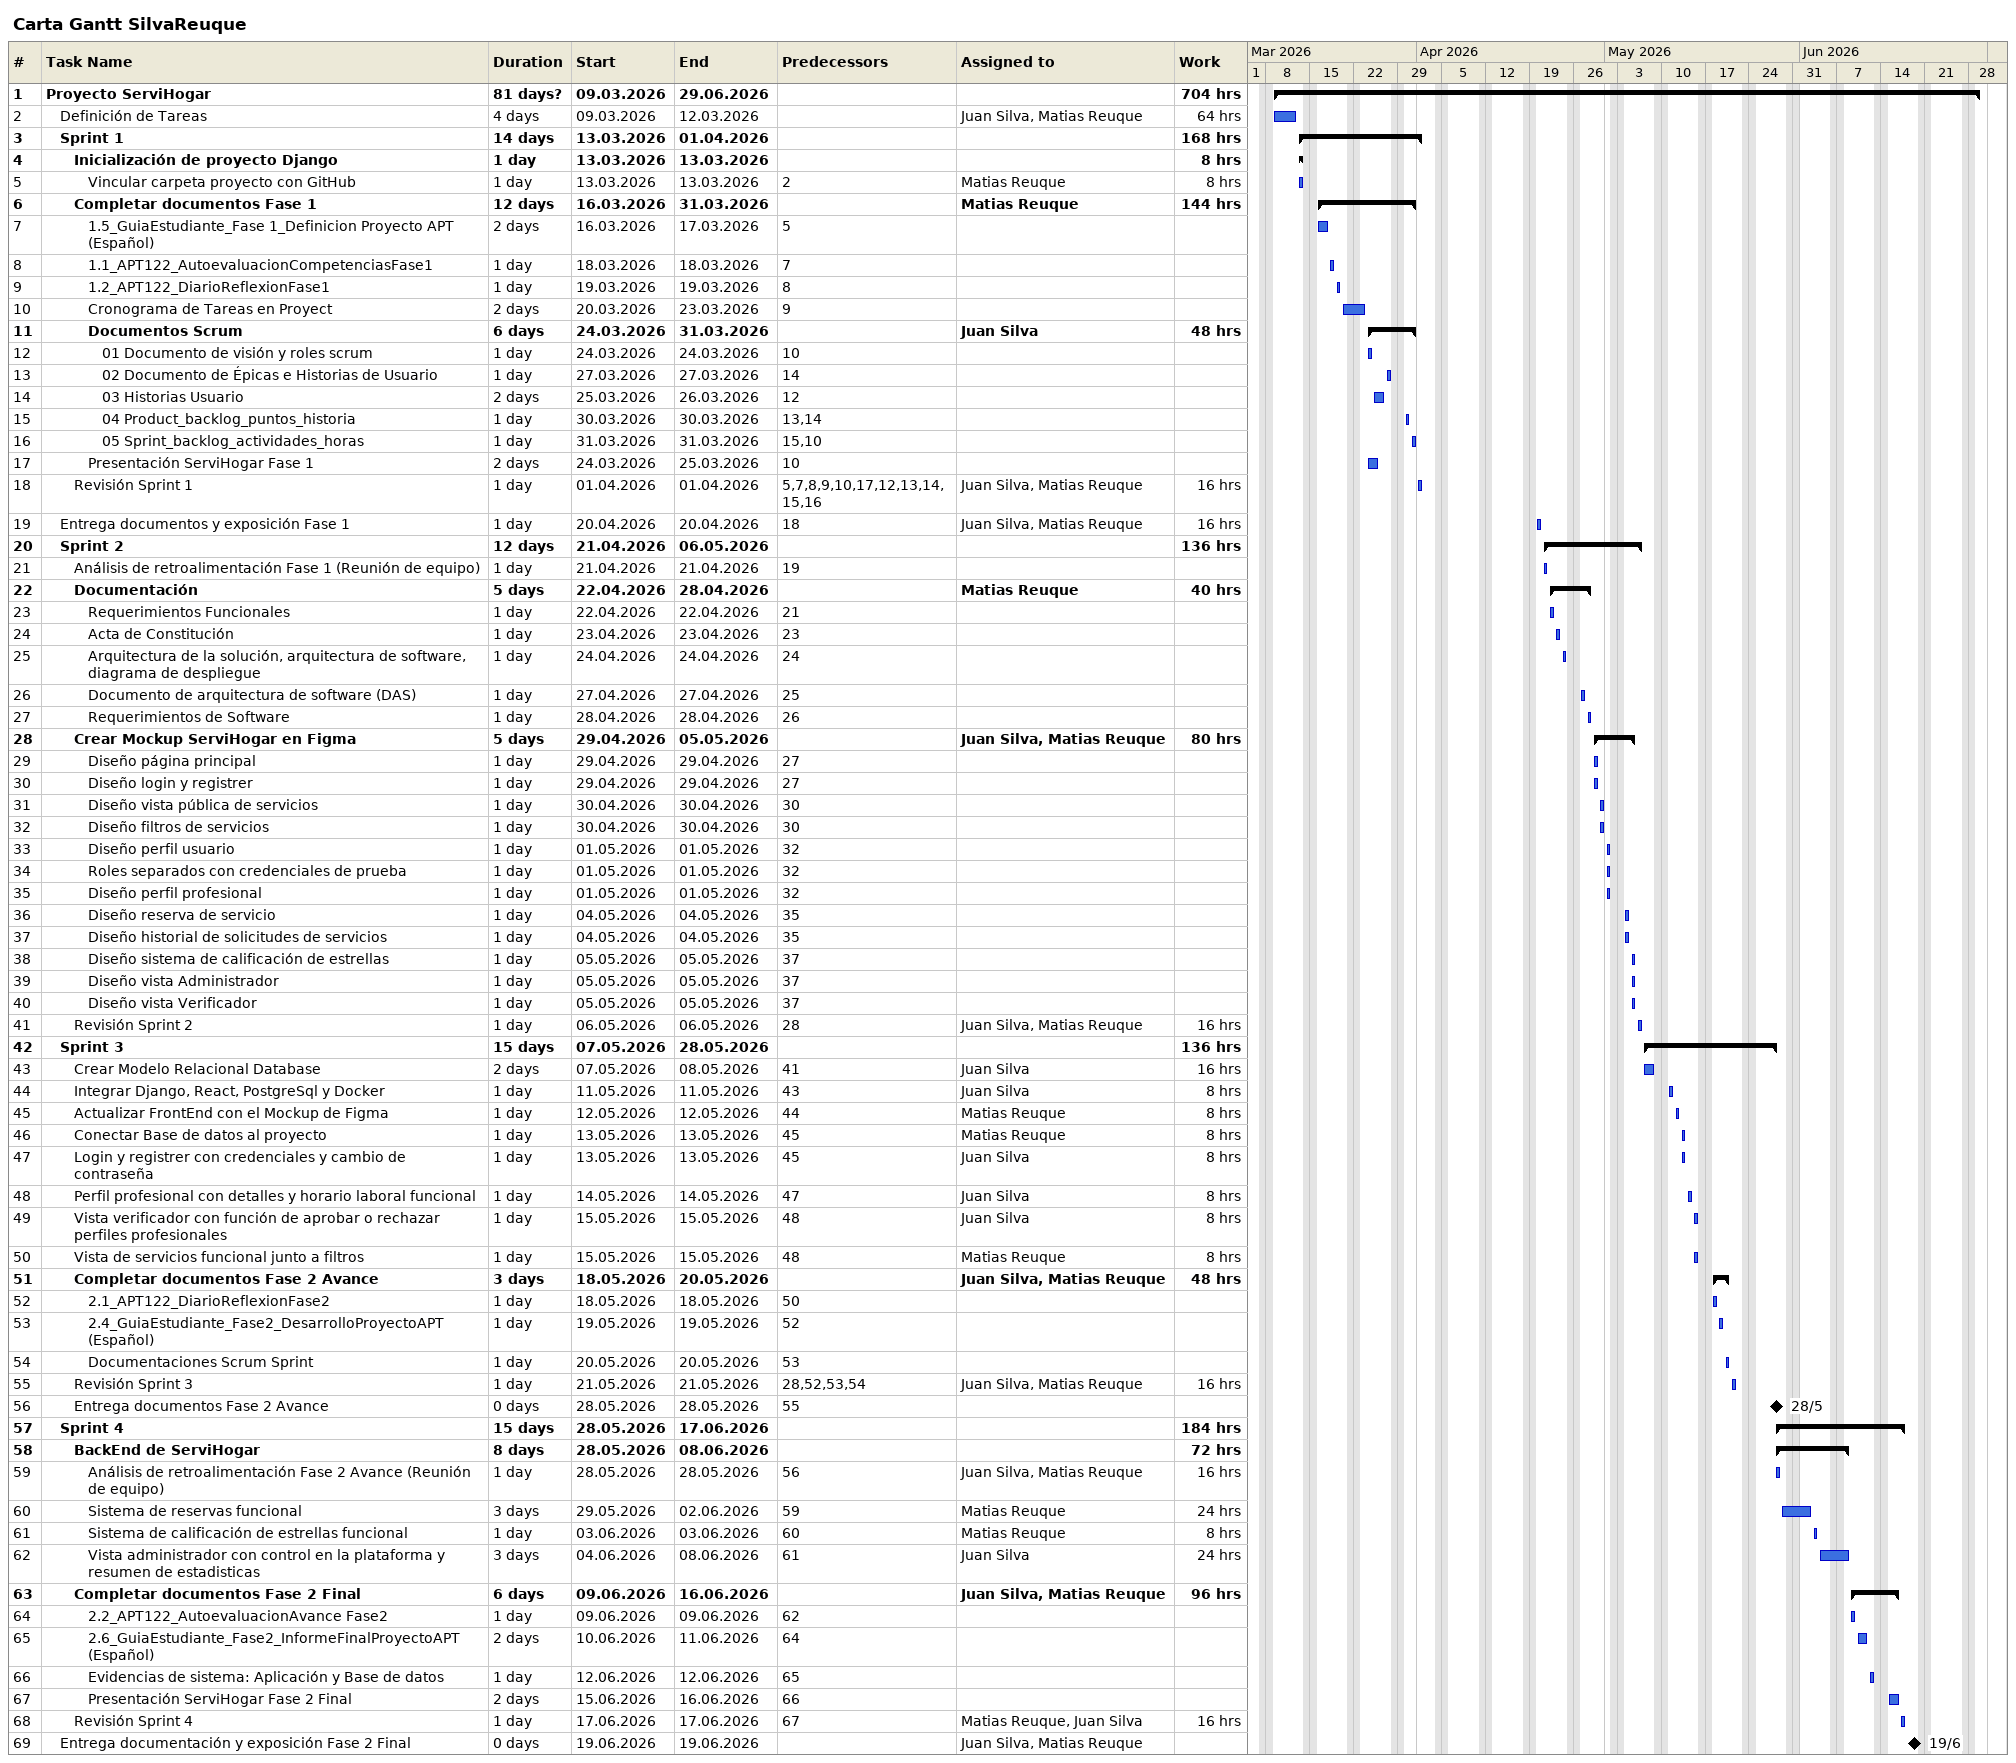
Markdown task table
Carta Gantt SilvaReuque

| ID | Level | Task | Duration | Start | Finish | Predecessors | Resources | Work (h) |
|---|---|---|---|---|---|---|---|---|
| 1 | 1 | **Proyecto ServiHogar** | 81d? | 2026-03-09 | 2026-06-29 |  |  | 704 |
| 2 | 2 | Definición de Tareas | 4d | 2026-03-09 | 2026-03-12 |  | Juan Silva, Matias Reuque | 64 |
| 3 | 2 | **Sprint 1** | 14d | 2026-03-13 | 2026-04-01 |  |  | 168 |
| 4 | 3 | **Inicialización de proyecto Django** | 1d | 2026-03-13 | 2026-03-13 |  |  | 8 |
| 5 | 4 | Vincular carpeta proyecto con GitHub | 1d | 2026-03-13 | 2026-03-13 | 2 | Matias Reuque | 8 |
| 6 | 3 | **Completar documentos Fase 1** | 12d | 2026-03-16 | 2026-03-31 |  | Matias Reuque | 144 |
| 7 | 4 | 1.5_GuiaEstudiante_Fase 1_Definicion Proyecto APT (Español) | 2d | 2026-03-16 | 2026-03-17 | 5 |  |  |
| 8 | 4 | 1.1_APT122_AutoevaluacionCompetenciasFase1 | 1d | 2026-03-18 | 2026-03-18 | 7 |  |  |
| 9 | 4 | 1.2_APT122_DiarioReflexionFase1 | 1d | 2026-03-19 | 2026-03-19 | 8 |  |  |
| 10 | 4 | Cronograma de Tareas en Proyect | 2d | 2026-03-20 | 2026-03-23 | 9 |  |  |
| 11 | 4 | **Documentos Scrum** | 6d | 2026-03-24 | 2026-03-31 |  | Juan Silva | 48 |
| 12 | 5 | 01 Documento de visión y roles scrum | 1d | 2026-03-24 | 2026-03-24 | 10 |  |  |
| 13 | 5 | 02 Documento de Épicas e Historias de Usuario | 1d | 2026-03-27 | 2026-03-27 | 14 |  |  |
| 14 | 5 | 03 Historias Usuario | 2d | 2026-03-25 | 2026-03-26 | 12 |  |  |
| 15 | 5 | 04 Product_backlog_puntos_historia | 1d | 2026-03-30 | 2026-03-30 | 13, 14 |  |  |
| 16 | 5 | 05 Sprint_backlog_actividades_horas | 1d | 2026-03-31 | 2026-03-31 | 15, 10 |  |  |
| 17 | 4 | Presentación ServiHogar Fase 1 | 2d | 2026-03-24 | 2026-03-25 | 10 |  |  |
| 18 | 3 | Revisión Sprint 1 | 1d | 2026-04-01 | 2026-04-01 | 5, 7, 8, 9, 10, 17, 12, 13, 14, 15, 16 | Juan Silva, Matias Reuque | 16 |
| 19 | 2 | Entrega documentos y exposición Fase 1 | 1d | 2026-04-20 | 2026-04-20 | 18 | Juan Silva, Matias Reuque | 16 |
| 20 | 2 | **Sprint 2** | 12d | 2026-04-21 | 2026-05-06 |  |  | 136 |
| 21 | 3 | Análisis de retroalimentación Fase 1 (Reunión de equipo) | 1d | 2026-04-21 | 2026-04-21 | 19 |  |  |
| 22 | 3 | **Documentación** | 5d | 2026-04-22 | 2026-04-28 |  | Matias Reuque | 40 |
| 23 | 4 | Requerimientos Funcionales | 1d | 2026-04-22 | 2026-04-22 | 21 |  |  |
| 24 | 4 | Acta de Constitución | 1d | 2026-04-23 | 2026-04-23 | 23 |  |  |
| 25 | 4 | Arquitectura de la solución, arquitectura de software, diagrama de despliegue | 1d | 2026-04-24 | 2026-04-24 | 24 |  |  |
| 26 | 4 | Documento de arquitectura de software (DAS) | 1d | 2026-04-27 | 2026-04-27 | 25 |  |  |
| 27 | 4 | Requerimientos de Software | 1d | 2026-04-28 | 2026-04-28 | 26 |  |  |
| 28 | 3 | **Crear Mockup ServiHogar en Figma** | 5d | 2026-04-29 | 2026-05-05 |  | Juan Silva, Matias Reuque | 80 |
| 29 | 4 | Diseño página principal | 1d | 2026-04-29 | 2026-04-29 | 27 |  |  |
| 30 | 4 | Diseño login y registrer | 1d | 2026-04-29 | 2026-04-29 | 27 |  |  |
| 31 | 4 | Diseño vista pública de servicios | 1d | 2026-04-30 | 2026-04-30 | 30 |  |  |
| 32 | 4 | Diseño filtros de servicios | 1d | 2026-04-30 | 2026-04-30 | 30 |  |  |
| 33 | 4 | Diseño perfil usuario | 1d | 2026-05-01 | 2026-05-01 | 32 |  |  |
| 34 | 4 | Roles separados con credenciales de prueba | 1d | 2026-05-01 | 2026-05-01 | 32 |  |  |
| 35 | 4 | Diseño perfil profesional | 1d | 2026-05-01 | 2026-05-01 | 32 |  |  |
| 36 | 4 | Diseño reserva de servicio | 1d | 2026-05-04 | 2026-05-04 | 35 |  |  |
| 37 | 4 | Diseño historial de solicitudes de servicios | 1d | 2026-05-04 | 2026-05-04 | 35 |  |  |
| 38 | 4 | Diseño sistema de calificación de estrellas | 1d | 2026-05-05 | 2026-05-05 | 37 |  |  |
| 39 | 4 | Diseño vista Administrador | 1d | 2026-05-05 | 2026-05-05 | 37 |  |  |
| 40 | 4 | Diseño vista Verificador | 1d | 2026-05-05 | 2026-05-05 | 37 |  |  |
| 41 | 3 | Revisión Sprint 2 | 1d | 2026-05-06 | 2026-05-06 | 28 | Juan Silva, Matias Reuque | 16 |
| 42 | 2 | **Sprint 3** | 15d | 2026-05-07 | 2026-05-28 |  |  | 136 |
| 43 | 3 | Crear Modelo Relacional Database | 2d | 2026-05-07 | 2026-05-08 | 41 | Juan Silva | 16 |
| 44 | 3 | Integrar Django, React, PostgreSql y Docker | 1d | 2026-05-11 | 2026-05-11 | 43 | Juan Silva | 8 |
| 45 | 3 | Actualizar FrontEnd con el Mockup de Figma | 1d | 2026-05-12 | 2026-05-12 | 44 | Matias Reuque | 8 |
| 46 | 3 | Conectar Base de datos al proyecto | 1d | 2026-05-13 | 2026-05-13 | 45 | Matias Reuque | 8 |
| 47 | 3 | Login y registrer con credenciales y cambio de contraseña | 1d | 2026-05-13 | 2026-05-13 | 45 | Juan Silva | 8 |
| 48 | 3 | Perfil profesional con detalles y horario laboral funcional | 1d | 2026-05-14 | 2026-05-14 | 47 | Juan Silva | 8 |
| 49 | 3 | Vista verificador con función de aprobar o rechazar perfiles profesionales | 1d | 2026-05-15 | 2026-05-15 | 48 | Juan Silva | 8 |
| 50 | 3 | Vista de servicios funcional junto a filtros | 1d | 2026-05-15 | 2026-05-15 | 48 | Matias Reuque | 8 |
| 51 | 3 | **Completar documentos Fase 2 Avance** | 3d | 2026-05-18 | 2026-05-20 |  | Juan Silva, Matias Reuque | 48 |
| 52 | 4 | 2.1_APT122_DiarioReflexionFase2 | 1d | 2026-05-18 | 2026-05-18 | 50 |  |  |
| 53 | 4 | 2.4_GuiaEstudiante_Fase2_DesarrolloProyectoAPT (Español) | 1d | 2026-05-19 | 2026-05-19 | 52 |  |  |
| 54 | 4 | Documentaciones Scrum Sprint | 1d | 2026-05-20 | 2026-05-20 | 53 |  |  |
| 55 | 3 | Revisión Sprint 3 | 1d | 2026-05-21 | 2026-05-21 | 28, 52, 53, 54 | Juan Silva, Matias Reuque | 16 |
| 56 | 3 | Entrega documentos Fase 2 Avance | 0d | 2026-05-28 | 2026-05-28 | 55 |  |  |
| 57 | 2 | **Sprint 4** | 15d | 2026-05-28 | 2026-06-17 |  |  | 184 |
| 58 | 3 | **BackEnd de ServiHogar** | 8d | 2026-05-28 | 2026-06-08 |  |  | 72 |
| 59 | 4 | Análisis de retroalimentación Fase 2 Avance (Reunión de equipo) | 1d | 2026-05-28 | 2026-05-28 | 56 | Juan Silva, Matias Reuque | 16 |
| 60 | 4 | Sistema de reservas funcional | 3d | 2026-05-29 | 2026-06-02 | 59 | Matias Reuque | 24 |
| 61 | 4 | Sistema de calificación de estrellas funcional | 1d | 2026-06-03 | 2026-06-03 | 60 | Matias Reuque | 8 |
| 62 | 4 | Vista administrador con control en la plataforma y resumen de estadisticas | 3d | 2026-06-04 | 2026-06-08 | 61 | Juan Silva | 24 |
| 63 | 3 | **Completar documentos Fase 2 Final** | 6d | 2026-06-09 | 2026-06-16 |  | Juan Silva, Matias Reuque | 96 |
| 64 | 4 | 2.2_APT122_AutoevaluacionAvance Fase2 | 1d | 2026-06-09 | 2026-06-09 | 62 |  |  |
| 65 | 4 | 2.6_GuiaEstudiante_Fase2_InformeFinalProyectoAPT (Español) | 2d | 2026-06-10 | 2026-06-11 | 64 |  |  |
| 66 | 4 | Evidencias de sistema: Aplicación y Base de datos | 1d | 2026-06-12 | 2026-06-12 | 65 |  |  |
| 67 | 4 | Presentación ServiHogar Fase 2 Final | 2d | 2026-06-15 | 2026-06-16 | 66 |  |  |
| 68 | 3 | Revisión Sprint 4 | 1d | 2026-06-17 | 2026-06-17 | 67 | Matias Reuque, Juan Silva | 16 |
| 69 | 2 | Entrega documentación y exposición Fase 2 Final | 0d | 2026-06-19 | 2026-06-19 |  | Juan Silva, Matias Reuque |  |
